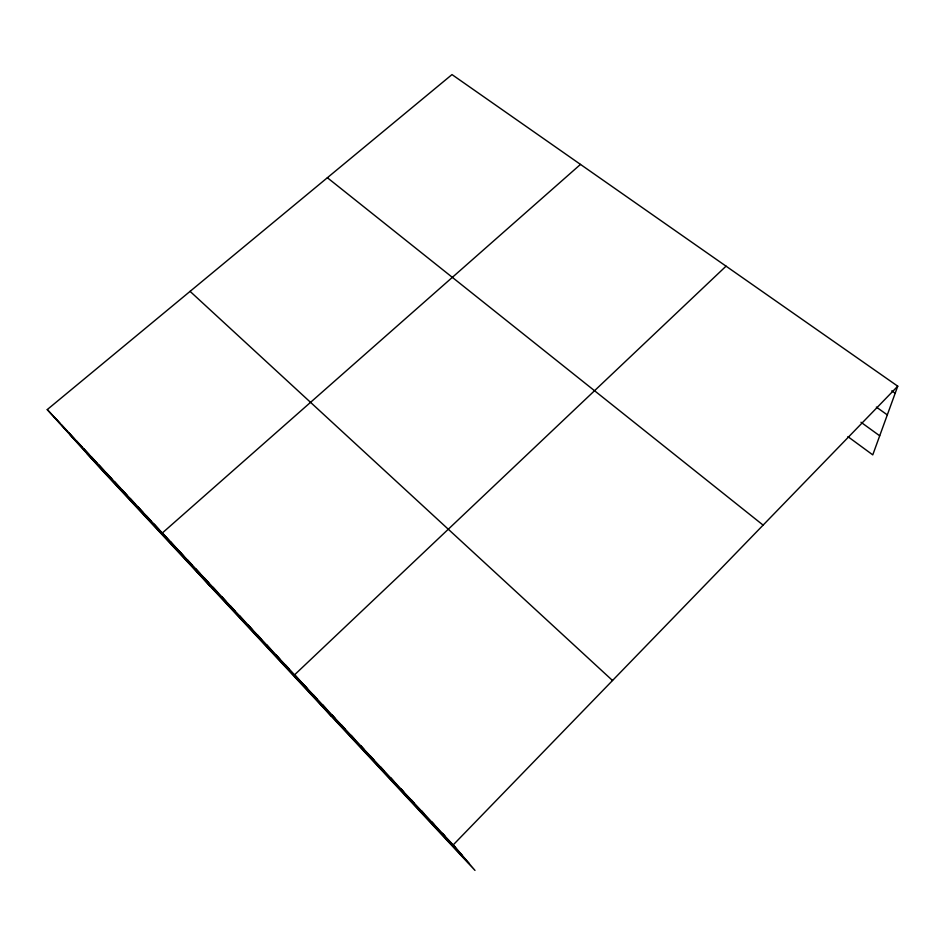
<?xml version="1.0" encoding="UTF-8"?>
<svg xmlns="http://www.w3.org/2000/svg" width="945" height="945" viewBox="0 0 945 945"><rect width="100%" height="100%" fill="white"/><g stroke="black" fill="none" stroke-linecap="round" stroke-linejoin="round"><path stroke-width="1.42" d="M897.75 386.186L453.293 844.818L474.992 870.416L102.32 470.539L47.25 409.587L451.993 74.584L897.75 386.186L872.767 454.876L847.925 436.649M726.055 266.159L294.639 674.754L331.341 716.275M580.49 164.406L162.351 532.968L209.648 585.699M891.785 390.852L895.187 393.238M876.358 407.082L887.308 414.89M860.978 422.25L879.7 435.799M327.372 177.731L763.111 525.113M190.075 291.367L612.525 680.518M47.25 409.587L455.549 847.488M70.143 434.924L462.436 855.603M86.928 453.505L469.027 863.376M76.45 440.89L81.884 446.914M83.916 448.899L89.302 454.864M69.056 432.964L74.537 439.035M54.456 417.312L60.019 423.478M61.72 425.108L67.249 431.227M130.126 498.417L135.194 504.063M138.064 506.933L143.097 512.521M122.248 489.982L127.374 495.676M114.439 481.607L119.625 487.372M99.048 465.105L104.328 470.976M106.714 473.327L111.947 479.139M91.452 456.967L96.78 462.885M178.912 550.722L183.649 555.991M170.596 541.804L175.38 547.143M154.189 524.203L159.091 529.672M146.085 515.533L151.058 521.061M212.991 587.247L217.456 592.243M204.356 577.986L208.892 583.053M195.792 568.807L200.399 573.958M187.323 559.723L191.977 564.933M248.405 625.2L252.575 629.89M239.416 615.573L243.668 620.345M230.533 606.04L234.856 610.895M221.721 596.602L226.115 601.528M275.869 654.637L279.814 659.09M266.62 644.726L270.648 649.262M257.465 634.91L261.564 639.529M285.201 664.642L289.075 669.013M313.114 694.563L316.74 698.674M303.829 684.617L307.538 688.81M331.967 714.774L335.416 718.696M322.493 704.616L326.037 708.644M351.186 735.375L354.458 739.108M341.535 725.028L344.89 728.855M360.943 745.829L364.12 749.468M380.74 767.056L383.729 770.494M370.794 756.39L373.877 759.934M390.793 777.829L393.687 781.161M400.952 788.709L403.739 791.934M411.205 799.706L413.898 802.825M421.564 810.81L424.151 813.822M432.03 822.032L434.511 824.926M442.614 833.372L444.977 836.148"/></g></svg>
